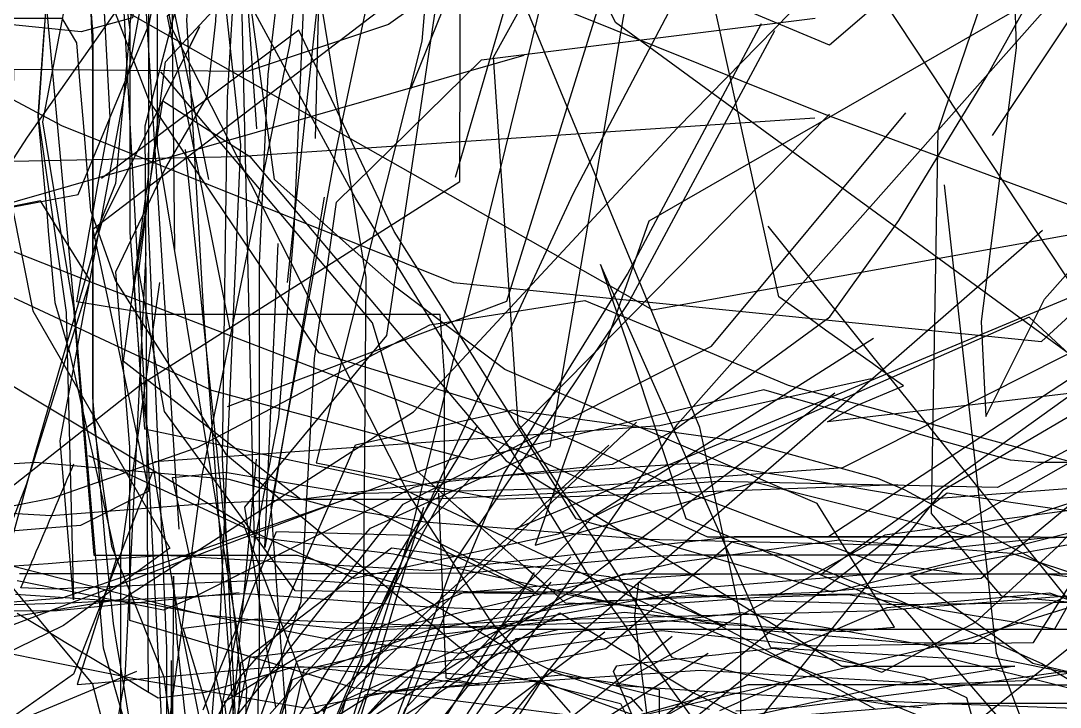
# Model space of a CAD drawing. Header units: metres. Extents: x 30 to 6769, y 117 to 5736.
# Drawn here: x 2122.5 to 2499.1, y 4534.6 to 4783.3 of the extents above; entities that cross this region are included whole.
import ezdxf

# ---------------------------------------------------------------- set-up
doc = ezdxf.new("R2010")
doc.units = ezdxf.units.M
for name, color, linetype in [('FLOOR_0', 1, 'Continuous'), ('FLOOR_1', 2, 'Continuous'), ('FLOOR_2', 3, 'Continuous')]:
    doc.layers.add(name, color=color, linetype=linetype)

msp = doc.modelspace()

# ---------------------------------------------------------------- linework, layer by layer
at = {"layer": 'FLOOR_0', "color": 3}
for points in [[(2474.52, 4741.79), (2588.13, 4912.38)], [(2055.73, 4812), (2207.08, 4829.15), (2241.87, 4830.48), (2258.22, 4820.94), (2274.58, 4811.39), (2290.94, 4801.84), (2307.3, 4792.3), (2413.46, 4749.62), (2585.04, 4686.1)], [(2842.22, 1981.93), (2711.72, 2024.79), (2558.74, 2080.78), (2448.98, 2113.31), (2344.86, 2170.58), (2223.15, 2356.5), (2208.95, 2632.95), (2214.67, 2832.49), (2202.97, 3125.36), (2229.07, 3381.32), (2240.7, 3542.29), (2280.55, 3625.84), (2271.53, 3715.35), (2181.24, 3868.01), (2190.61, 4002.29), (2193.43, 4270.68), (2202.24, 4374.45), (2205.2, 4456.6), (2264.19, 4595.91), (2415.55, 4749.42)], [(2202.24, 4330.59), (2221.29, 4434.09), (2261.95, 4534.44), (2330.47, 4604.3), (2431.45, 4668.35)], [(2177.92, 4240.97), (2200.81, 4317.19), (2193.99, 4431.26), (2233.84, 4536.46), (2335.55, 4629.54)]]:
    msp.add_lwpolyline(points, dxfattribs=at)
at = {"layer": 'FLOOR_0', "color": 2}
for points in [[(2155.3, 3846.87), (2164.72, 4000.66), (2176.66, 4160.08), (2195.54, 4349.02), (2238.57, 4461.02), (2360.45, 4637.18), (2544.7, 4845.08)], [(2202.24, 3273.69), (2189.31, 3475.87), (2201.02, 3676.62), (2202.24, 3870.65), (2202.24, 3995.82), (2202.24, 4085.74), (2202.24, 4266.08), (2205.11, 4347.11), (2213.89, 4399.82), (2226.93, 4447.63), (2244.3, 4493.58), (2262.12, 4539.7), (2279.23, 4586.78), (2342.52, 4680.82), (2395.72, 4779.83)], [(2148.59, 4330.65), (2175.52, 4499.33), (2260.97, 4608.19), (2372.77, 4665.41), (2443.12, 4749.89)], [(2170.9, 4623.6), (2354.02, 4636.66), (2430.61, 4653.7)], [(2349.79, 4569.56), (2319.04, 4576.4), (2288.29, 4583.23), (2257.54, 4590.07), (2205.95, 4596.4)], [(2430.74, 3730.83), (2351.38, 3839.16), (2264.65, 3971.91), (2214.07, 4084.89), (2183.54, 4258.84), (2187.84, 4310.09), (2204.96, 4418.73), (2241.44, 4465.65), (2371.41, 4540.17)]]:
    msp.add_lwpolyline(points, dxfattribs=at)
at = {"layer": 'FLOOR_0', "color": 6}
for points in [[(2206.55, 4168.9), (2210.02, 4332.31), (2251.99, 4509.74), (2297.31, 4618.88), (2342.3, 4691.53), (2390.82, 4782.31)], [(2182.12, 3888.09), (2188.98, 3963.28), (2199.33, 4059.01), (2195.43, 4203.39), (2197.36, 4282.89), (2199.83, 4335.56), (2223.78, 4414.09), (2268.51, 4513.11), (2465.64, 4559.42), (2621.35, 4607.8), (2765.41, 4629.95), (2837.48, 4637.86)], [(2170.18, 4619.89), (2141.58, 4546.64), (2094.26, 4513.26), (2016.86, 4509.34), (1934.25, 4515.88), (1934.75, 4515.88), (1952.57, 4515.88), (1970.38, 4515.88), (2073, 4493.31), (2163.8, 4398.9), (2182.12, 4279.21), (2182.12, 4226.41), (2176.25, 4149.3)], [(2321.71, 4589.05), (2223.9, 4490.35), (2188.83, 4371.16), (2198.53, 4289.17), (2213.67, 4190.84)]]:
    msp.add_lwpolyline(points, dxfattribs=at)
at = {"layer": 'FLOOR_0', "color": 1}
for points in [[(2092.19, 4709.78), (2304.86, 4770.9)], [(2457.09, 4723.89), (2475.86, 4554.23), (2550.98, 4355.93), (2545.81, 4247.43), (2520.76, 4165.78), (2413.92, 4045.78), (2363.2, 3856.52)], [(2611.34, 4703.76), (2456.39, 4613.01), (2382.42, 4520.69), (2233.46, 4439.76), (2194.34, 4337.05), (2175.58, 4292.72), (2194.78, 4131.02), (2148.59, 3942.53)], [(2227.45, 2656.56), (2222.36, 2899.15), (2235.78, 3147.43), (2235.78, 3391.17), (2258.26, 3540.1), (2252.77, 3678.13), (2211.4, 3868.3), (2202.21, 4006.36), (2182.22, 4161.56), (2188.83, 4270.59), (2188.83, 4314.73), (2183.47, 4360.21), (2175.79, 4406.28), (2314.62, 4579.94)]]:
    msp.add_lwpolyline(points, dxfattribs=at)
at = {"layer": 'FLOOR_0', "color": 4}
msp.add_lwpolyline([(2032.34, 4730.6), (2200.91, 4734.11), (2410.19, 4748.15)], dxfattribs=at)
at = {"layer": 'FLOOR_0', "color": 7}
for points in [[(1442.98, 4729.54), (1625.05, 4699.95), (1743.54, 4685.92), (1895.1, 4722.36), (1963.69, 4723.89), (2012.04, 4699.47), (2050.52, 4660.98), (2148.4, 4542.96), (2195.54, 4361.85), (2208.98, 4220.33), (2217.7, 4137.45), (2218.63, 4068.9), (2210.62, 4016.8), (2202.24, 3904.59)], [(2290.9, 3209.9), (2317.9, 3418.09), (2276.09, 3646.71), (2216.88, 3831.45), (2202.24, 4006.74), (2196.64, 4233.17), (2203.97, 4413.27), (2323.39, 4559.71), (2492.65, 4707.4)], [(2479.27, 3486.03), (2434.51, 3628.11), (2291.21, 3708.62), (2223.77, 3905.75), (2201.2, 4025.37), (2180.6, 4188.94), (2169.02, 4359.43), (2168.55, 4479.68), (2321.92, 4576.78), (2417.41, 4648.5)], [(2345.5, 4637.87), (2240.46, 4538.62), (2197.88, 4384.36), (2190.02, 4287.06), (2198.28, 4162.75), (2188.17, 4022.29)], [(2182.12, 4315.72), (2234.98, 4467.81), (2371.48, 4554.16)]]:
    msp.add_lwpolyline(points, dxfattribs=at)
at = {"layer": 'FLOOR_0', "color": 5}
for points in [[(2208.28, 4284.37), (2200.46, 4323.51), (2197.18, 4364.61), (2201.62, 4409), (2308.62, 4583.45)], [(2203.65, 4148.58), (2220.45, 4309.48), (2203.36, 4392.32), (2244.09, 4494.63), (2334.11, 4561.97)], [(2202.24, 4296.83), (2217.07, 4399.34), (2246.68, 4470.59), (2358.47, 4560.3)]]:
    msp.add_lwpolyline(points, dxfattribs=at)
at = {"layer": 'FLOOR_1', "color": 2}
for points in [[(2180.64, 4508.45), (2201.94, 4545.62), (2249.19, 4599.45), (2281.72, 4614.24), (2314.25, 4629.04), (2343.24, 4798.7), (2355.57, 4886.26), (2325.43, 4929.82), (2291.52, 4973.83), (2195.37, 5042.2), (2186.25, 5140.41), (2199.75, 5207.94), (2192.22, 5374.19), (2183.63, 5490.9), (2181.09, 5520.32), (2179.79, 5534.64), (2178.49, 5548.95), (2177.19, 5563.26), (2175.89, 5577.58), (2213.28, 5621.05), (2202.98, 5641.67), (2178.83, 5649.87), (2102.68, 5622.68), (1902.63, 5579.91)], [(2210.01, 4508.85), (2220.87, 4544.62), (2246.2, 4553.83), (2271.53, 4563.05), (2332.86, 4573.18), (2411.29, 4576.27), (2470.42, 4581.42), (2584.83, 4676.06), (2619.36, 4712.32), (2621.68, 4727.37), (2623.99, 4742.43), (2626.31, 4757.49), (2628.62, 4772.54), (2630.94, 4787.6), (2565.91, 4892.78), (2477.45, 4955.26), (2370.32, 4992.17), (2185.36, 5083.96)], [(2178.61, 4326.81), (2168.01, 4481.62), (2239.45, 4562.38), (2355.07, 4566.06), (2419.96, 4562.07), (2438.99, 4563.64), (2429.68, 4578.55), (2420.36, 4593.46), (2411.05, 4608.37), (2297.82, 4656.95), (2258.26, 4686.75), (2243.62, 4699.76), (2228.99, 4712.78), (2214.35, 4725.79), (2201.13, 4823.93), (2184.99, 4912.79)], [(2120.41, 4910.48), (2122.9, 4900.53), (2125.61, 4889.67), (2128.32, 4878.82), (2131.03, 4867.97), (2133.74, 4857.11), (2136.46, 4846.26), (2139.17, 4835.4), (2141.88, 4824.55), (2155.41, 4789.35), (2168.95, 4754.12), (2230.32, 4663.12), (2299.05, 4642.04), (2312.14, 4636.09), (2325.24, 4630.13), (2338.33, 4624.18), (2351.42, 4618.23), (2364.51, 4612.27), (2392.97, 4601.43), (2432.21, 4587.15), (2464.4, 4582.98), (2493.68, 4582.98), (2503.06, 4581.83)], [(2148.56, 4878.53), (2162, 4779.99), (2156.83, 4724.36), (2148.95, 4704.48), (2155.34, 4717.25), (2161.72, 4730.02), (2168.1, 4742.79), (2174.48, 4755.57), (2180.87, 4768.34), (2187.25, 4781.11), (2181.39, 4769.38), (2171.49, 4749.58), (2161.6, 4729.78), (2151.7, 4709.98), (2127.61, 4626.79), (2111.59, 4568.02)], [(2202.05, 4490.62), (2196.28, 4536.74), (2254.11, 4572.02), (2276.02, 4611.94), (2276.02, 4654.87), (2274.45, 4676.92), (2271.24, 4676.92), (2268.03, 4676.92), (2264.82, 4676.92), (2261.61, 4676.92), (2258.4, 4676.92), (2255.19, 4676.92), (2251.98, 4676.92), (2248.77, 4676.92), (2245.56, 4676.92), (2242.35, 4676.92), (2239.13, 4676.92), (2235.92, 4676.92), (2232.71, 4676.92), (2229.5, 4676.92), (2226.29, 4676.92), (2223.08, 4676.92), (2219.87, 4676.92), (2216.66, 4676.92), (2213.45, 4676.92), (2210.24, 4676.92), (2170.62, 4676.92), (2142.72, 4681.51), (2144.24, 4689.85), (2145.75, 4698.19), (2147.27, 4706.53), (2148.78, 4714.87), (2150.3, 4723.21), (2151.81, 4731.55), (2153.33, 4739.89), (2154.85, 4748.23), (2148.59, 4865.13)], [(2215.05, 4526.1), (2340.67, 4582.98), (2376.66, 4582.98), (2412.65, 4582.98), (2576.12, 4700.38)], [(2117.96, 4554.22), (2130, 4551.81), (2142.04, 4549.4), (2154.08, 4546.99), (2166.12, 4544.58), (2226.23, 4534.25), (2334.42, 4555.86), (2380.12, 4594.57), (2401.02, 4589.31), (2419.87, 4581.77), (2438.71, 4574.23), (2492.41, 4550.45), (2511.64, 4539.14), (2494.08, 4543.53), (2476.52, 4547.93), (2458.96, 4552.32), (2394.25, 4556.14), (2332.56, 4695.06), (2342.85, 4664.2), (2353.13, 4633.34), (2363.4, 4603.03), (2373.32, 4598.89), (2383.24, 4594.75), (2393.16, 4590.62), (2403.09, 4586.48), (2413.01, 4582.35), (2422.93, 4578.21), (2432.85, 4574.07), (2442.77, 4569.94), (2482.9, 4523.78)], [(2513.4, 4604.12), (2458.16, 4612.15), (2449.3, 4605.25), (2440.43, 4598.35), (2431.57, 4591.45), (2422.7, 4584.55), (2413.84, 4577.65), (2404.97, 4570.75), (2353.93, 4529.93)], [(2109.1, 4114.79), (2184.21, 4284.43), (2176.83, 4437.51), (2177.05, 4551.57)], [(2375.81, 4533.42), (2380.92, 4535.69), (2386.04, 4537.97), (2391.15, 4540.24), (2396.27, 4542.52)]]:
    msp.add_lwpolyline(points, dxfattribs=at)
at = {"layer": 'FLOOR_1', "color": 4}
for points in [[(2204.77, 4358.28), (2208.95, 4557.15), (2208.95, 4695.64), (2212.07, 4763.87), (2216.77, 4803.78), (2221.46, 4843.68), (2202.28, 5025.64), (2193.09, 5139.14), (2195.54, 5271.25), (2214.32, 5315.44), (2226.71, 5376.28), (2108.7, 5535.43), (1963.55, 5583.03), (1879.58, 5561.68), (1862.76, 5559.58), (1845.95, 5557.48), (1829.13, 5555.37), (1812.31, 5553.27), (1795.49, 5551.16), (1766.84, 5546.92), (1577.11, 5493.6), (1469.7, 5469.35), (1293, 5523.12)], [(2182.12, 4413.78), (2194.78, 4568.26), (2202.15, 4738.32), (2175.42, 4988.26), (2169.37, 5105.1), (2168.71, 5235.9)], [(2167.44, 5072.28), (2162, 5003.88), (2162, 4973.73), (2162, 4943.58), (2163.29, 4900.49), (2167.4, 4815.37), (2162.97, 4784.31), (2144.36, 4779.33), (2121.83, 4781.58), (2099.29, 4783.84), (2103.93, 4784.27), (2115.08, 4784.27), (2126.22, 4784.27), (2137.37, 4784.27), (2142.64, 4775.26), (2143.9, 4760.1), (2145.16, 4744.94), (2146.42, 4729.78), (2147.69, 4714.63), (2156.75, 4689.07), (2196.74, 4626.31), (2291.13, 4548.38), (2339.75, 4535.96), (2352.05, 4511.35)], [(2202.24, 5009.32), (2202.24, 4801.16), (2206.98, 4594.43)], [(2190.6, 4988.35), (2207.82, 4744.21)], [(2516.25, 4933.09), (2471.89, 4972.82), (2461.85, 4974.07), (2451.81, 4975.33), (2441.77, 4976.58), (2431.73, 4977.84), (2414.6, 4969.89), (2366, 4920.16), (2313.77, 4842.73), (2279.81, 4726.51)], [(2625.31, 4883.19), (2620.89, 4942.83), (2602.49, 4950.19), (2584.09, 4957.56), (2565.68, 4964.93), (2458.23, 4961.43), (2332.08, 4971.02), (2233.59, 4925.58), (2229.07, 4740.67)], [(2161.54, 4532.09), (2160.17, 4540.32), (2158.8, 4548.55), (2157.43, 4556.78), (2156.06, 4565), (2153.01, 4594.71), (2148.59, 4646.83), (2148.59, 4672.24), (2148.59, 4697.65), (2148.59, 4723.06), (2148.59, 4771.25), (2146.86, 4813.09), (2142.78, 4833.46), (2138.71, 4853.84), (2136.5, 4876.12), (2146.4, 4910.79), (2238.7, 4920.78), (2355.67, 4925.18), (2507.47, 4918.47)], [(2188.51, 4533.71), (2215.09, 4598.32), (2263.61, 4596.97), (2308.27, 4576.34), (2308.07, 4577.01), (2285.88, 4588.11), (2263.7, 4599.21), (2241.51, 4610.3), (2137.5, 4574.07), (2107.48, 4571.7), (2124.52, 4615.32), (2147.6, 4689.24), (2129.58, 4718.09), (2097.5, 4711.63), (2143.21, 4720.36), (2156.07, 4751.24), (2168.93, 4782.11), (2175.42, 4815.91), (2175.42, 4852.7), (2165.67, 4874.54), (2151.15, 4889.07), (2136.63, 4903.6), (2122.1, 4918.13)], [(1508.84, 3868.37), (1521.01, 3957.92), (1568.1, 4002.85), (1713.46, 3969.88), (1844.37, 3940.24), (1963.98, 3951.12), (2052.69, 3998.11), (2151.41, 4177.53), (2175.42, 4375.25), (2184.39, 4480.26), (2198.28, 4549.73), (2207.36, 4595.15), (2215.9, 4639.58), (2218.73, 4673.53), (2221.55, 4707.47), (2229.07, 4887.75)], [(2141.89, 4865.17), (2148.59, 4777.93), (2148.59, 4752.97), (2148.59, 4728.02), (2148.59, 4703.06), (2148.59, 4639.45), (2155.35, 4592.92), (2164.81, 4569.26), (2174.27, 4545.6), (2196.96, 4369.92)], [(2383.32, 4524.99), (2383.32, 4567.37), (2368.49, 4635.98), (2302.75, 4794.92)], [(1982.55, 3901.12), (2126.2, 3970), (2170.1, 4218.52), (2188.44, 4432.13), (2184.4, 4468.54), (2199.22, 4530.08), (2207.82, 4624.45)], [(2208.95, 4415.69), (2301.95, 4559.55), (2383.49, 4568.97), (2464.9, 4554.58), (2487.43, 4550.07), (2509.97, 4545.56), (2528.22, 4541.98), (2539.21, 4539.98), (2550.19, 4537.98), (2561.18, 4535.99), (2572.16, 4533.99)], [(2195.18, 4517.07), (2181.34, 4563.25), (2208.08, 4566.64), (2303.03, 4562.85), (2364.29, 4562.85), (2436.55, 4562.85), (2501.82, 4562.85)], [(2347.8, 4522.76), (2342.49, 4535.15), (2337.18, 4547.54), (2338.46, 4549.66), (2340.92, 4549.94), (2343.39, 4550.21), (2345.85, 4550.48), (2348.31, 4550.76), (2350.78, 4551.03), (2353.24, 4551.31), (2355.71, 4551.58), (2358.17, 4551.85), (2360.63, 4552.13), (2363.1, 4552.4), (2365.56, 4552.67), (2368.02, 4552.95), (2370.49, 4553.22), (2372.95, 4553.5), (2375.41, 4553.77), (2377.88, 4554.04), (2380.34, 4554.32), (2382.8, 4554.59), (2385.27, 4554.87), (2387.73, 4555.14), (2390.19, 4555.41), (2392.66, 4555.69), (2395.12, 4555.96), (2410.37, 4553.41), (2449.73, 4545.53), (2465.1, 4538.17), (2467.12, 4531.09)]]:
    msp.add_lwpolyline(points, dxfattribs=at)
at = {"layer": 'FLOOR_1', "color": 6}
for points in [[(2063.44, 5576.98), (2140.06, 5522.96), (2159.18, 5432.84), (2174.63, 5231.05), (2181.29, 5081.17), (2177.02, 4987.27), (2160.72, 4871.14), (2190.52, 4725.75)], [(2106.02, 4127.22), (2192.47, 4292.88), (2200.85, 4431.93), (2204.34, 4541.58), (2171.94, 4737.93), (2171.84, 4929.62), (2172.36, 5158.04), (2176.01, 5187.23), (2178.99, 5232.63), (2187.1, 5331.4), (2229.01, 5443.17)], [(2321.65, 4532.71), (2315.87, 4539.33), (2310.08, 4545.95), (2304.29, 4552.56), (2298.5, 4559.18), (2292.72, 4565.8), (2263.19, 4611.57), (2177.24, 4780.62), (2139.74, 4972.48), (2185.72, 5145.45)], [(2182.12, 4340.07), (2183.07, 4480.45), (2161.33, 4524.97), (2152.45, 4556.04), (2141.89, 4678.79), (2128.47, 4825.1), (2155.71, 4837.95), (2187.95, 4837.95), (2230.36, 4860.12), (2288.82, 4887.71), (2438.43, 4931.96), (2556.92, 4968.72), (2634.88, 4980.09), (2678.82, 4934.82), (2660.39, 4816.74), (2637.16, 4667.83), (2523.81, 4546.44), (2393.29, 4708.94)], [(2448.65, 4534.34), (2438.55, 4535.26), (2424.39, 4537.37), (2391.52, 4544.96), (2358.64, 4552.55), (2302.63, 4637.37), (2293.78, 4770.14), (2353.36, 4877.96)], [(2285.15, 4869.32), (2175.55, 4784.93), (2198.22, 4671.56)], [(2187.46, 4529.45), (2182.63, 4553.62), (2177.8, 4577.79), (2172.31, 4609.92), (2166.18, 4649.78), (2163.64, 4687.57), (2168.77, 4720.92), (2173.9, 4754.26), (2205.48, 4734.07), (2298.31, 4623.87), (2419.97, 4549.43), (2482.63, 4549.43), (2434.27, 4541.79), (2374.85, 4528.71)], [(2196.93, 4512.74), (2217.99, 4570.7), (2243.73, 4629.65), (2300.61, 4642.35), (2385.41, 4630.6), (2432.93, 4617.63), (2442.76, 4613.41), (2449.1, 4610), (2455.43, 4606.59), (2461.76, 4603.17), (2468.09, 4599.76), (2474.42, 4596.35), (2480.75, 4592.94), (2487.09, 4589.53), (2493.42, 4586.12), (2499.75, 4582.71)]]:
    msp.add_lwpolyline(points, dxfattribs=at)
at = {"layer": 'FLOOR_1', "color": 1}
for points in [[(1669.07, 5536.97), (1895.52, 5569.32), (2141.95, 5574.25), (2202.24, 5326.91), (2172.71, 5061.95), (2148.89, 4960.6), (2154.07, 4877.77), (2160.39, 4786.79), (2351.32, 4678.64), (2547.77, 4713.96), (2560.95, 4727.91), (2555.77, 4723.89), (2550.6, 4719.86), (2545.42, 4715.83), (2540.25, 4711.8), (2535.07, 4707.78), (2529.9, 4703.75), (2524.72, 4699.72), (2519.54, 4695.7), (2514.37, 4691.67), (2509.19, 4687.64), (2503.53, 4683.42), (2301.48, 4599.07)], [(2374.23, 4519.16), (2362.56, 4535.21), (2350.9, 4551.25), (2339.24, 4567.3), (2327.58, 4583.34), (2243.79, 4719.09), (2158.08, 4876.99), (2136.9, 4925.64), (2130.49, 4950.7), (2135.16, 4963.16), (2139.83, 4975.62), (2144.5, 4988.08), (2154.46, 5019.55), (2175.42, 5169.97)], [(2513.22, 4654.69), (2338, 4782.65), (2224.77, 5011.89), (2213.79, 5154.36)], [(2168.71, 5150.14), (2163.6, 5101.79), (2135.91, 4970.62), (2115.83, 4915.39), (2119.28, 4901.59), (2122.72, 4887.79), (2126.17, 4873.99), (2129.62, 4860.19), (2133.07, 4846.39), (2133.26, 4813.02), (2128.77, 4748.61), (2138.9, 4677.66), (2141.55, 4573.57), (2136.76, 4631.08), (2166.35, 4790.5)], [(2186.25, 5017.26), (2175.73, 4927.87), (2178.14, 4700.43)], [(2179.8, 4599.14), (2165.31, 4828.13), (2156.03, 4993.59)], [(2214.85, 4534.52), (2212.06, 4552.67), (2209.27, 4570.81), (2206.48, 4588.96), (2203.69, 4607.1), (2255.03, 4669.34), (2283.14, 4857.04), (2355.95, 4908.27), (2469.65, 4945.76), (2494.41, 4947.67), (2519.18, 4949.57)], [(2168.71, 4540.02), (2167.51, 4745.28), (2180.34, 4794.09), (2170.77, 4846.78)], [(2200.59, 4506.42), (2224.04, 4572.88), (2228.93, 4660.9), (2236.8, 4717.63), (2289.35, 4769.16), (2410.35, 4784.27)], [(1985.95, 4731.1), (2203.12, 4600.83), (2207.37, 4589.76), (2211.63, 4578.7), (2215.88, 4567.63), (2220.13, 4556.57), (2224.39, 4545.51), (2228.64, 4534.44), (2232.9, 4523.38), (2408.75, 4504.31)], [(2188.49, 4456.1), (2156.46, 4522.83), (2160.22, 4545.44), (2167.84, 4699.39)], [(2182.12, 4445.79), (2205.53, 4552.74), (2341.04, 4569.09), (2384.63, 4564.73), (2434.44, 4547.34), (2468.45, 4565.44), (2498.27, 4592.79), (2546.36, 4645.09)], [(2157.93, 4200.39), (2169.02, 4228.12), (2180.1, 4255.85), (2175.42, 4336.87), (2171.49, 4417.09), (2210.95, 4512.32), (2236.92, 4553.14), (2288.11, 4636.69)], [(2185.46, 4499.01), (2266.44, 4550.02), (2354.57, 4562.37), (2410.09, 4556.82), (2489.4, 4558.05), (2511.67, 4593.06)], [(2145.69, 4166.43), (2194.97, 4412.79), (2179.27, 4557.79), (2177.83, 4582.14), (2176.6, 4415.29), (2144.3, 4200.78)], [(2391.22, 4527.54), (2364.19, 4540.78), (2340.96, 4554.73), (2317.73, 4568.68), (2217.64, 4502.69)], [(2506.35, 4559.33), (2480.83, 4538.91), (2455.31, 4518.48)], [(2082.47, 3837.57), (2151.12, 3976.6), (2164.46, 4015.58), (2174.17, 4047.18), (2196.67, 4113.78), (2215.66, 4285.64), (2187.31, 4406.8), (2232.91, 4517.54), (2264.06, 4546.26), (2222.94, 4509.68), (2219.04, 4484.23), (2215.67, 4458.94), (2212.3, 4433.65), (2208.56, 4407.15), (2174.86, 4227.37), (2171.79, 4264.23), (2168.72, 4301.1)]]:
    msp.add_lwpolyline(points, dxfattribs=at)
at = {"layer": 'FLOOR_1', "color": 3}
for points in [[(1961.22, 5572.71), (2149.38, 5554.13), (2200.02, 5366.84), (2222.36, 5236), (2200.83, 5085.15), (2203.07, 4943.26), (2223.73, 4836.07), (2247.52, 4690.28), (2246.45, 4551.48), (2200.43, 4448.84), (2182.12, 4248.03), (2182.12, 4156.82), (2114.69, 4046.01), (1940.44, 4006.31)], [(2232.08, 4532.89), (2237.56, 4542.49), (2243.04, 4552.08), (2248.52, 4561.68), (2322.73, 4720.84), (2376.41, 4822.75), (2360.71, 4858.06), (2332.25, 4883.37), (2230.12, 4958.1), (2178.77, 5082.86), (2200.52, 5175.85), (2215.66, 5249.11), (2240.36, 5299.28), (2341.21, 5282.87), (2482.94, 5277.37), (2578.39, 5322.23), (2604.63, 5377.42)], [(2621.83, 4534.24), (2626.66, 4542.7), (2631.49, 4551.17), (2636.32, 4559.63), (2638.16, 4710.51), (2636.64, 4718.1), (2635.12, 4725.69), (2633.61, 4733.27), (2632.09, 4740.86), (2622.66, 4806.08), (2617.09, 4972.25), (2595.31, 4974.42), (2573.54, 4976.6), (2551.77, 4978.78), (2467.78, 4972.15), (2399.26, 4972.15), (2356.59, 4927.58), (2313.21, 4798.92), (2263.71, 4597.71), (2204.49, 4408.64)], [(2219.05, 4688.48), (2242.48, 4905.48)], [(2195.56, 4381.35), (2202.24, 4550.78), (2256.81, 4592.31), (2335.59, 4581.95), (2377.85, 4563.94), (2366.23, 4566.27), (2354.61, 4568.59), (2342.99, 4570.92), (2331.37, 4573.25), (2319.75, 4575.57), (2221.92, 4576.84), (2174.5, 4641.72), (2169.88, 4667.14), (2165.26, 4692.56), (2174.87, 4768.38), (2296.16, 4899.19)], [(2134.34, 4821.16), (2130.71, 4777.6), (2128.65, 4748.74), (2129.12, 4743.55), (2129.6, 4738.36), (2130.07, 4733.17), (2130.54, 4727.98), (2131.01, 4722.79), (2131.48, 4717.6), (2131.95, 4712.4), (2132.43, 4707.21), (2132.9, 4702.02), (2133.37, 4696.83), (2133.84, 4691.64), (2134.31, 4686.45), (2134.78, 4681.26), (2140.14, 4663.27), (2157.06, 4588.28), (2142.89, 4542.81), (2150.52, 4543.51), (2158.15, 4544.2), (2165.78, 4544.89), (2173.42, 4545.59), (2181.05, 4546.28), (2188.68, 4546.98), (2196.31, 4547.67), (2203.95, 4548.37), (2211.58, 4549.06), (2245.98, 4549.43), (2310.54, 4544.19), (2370.1, 4522.57)], [(2164.73, 4805.99), (2162, 4782.05), (2162, 4771.27), (2162, 4760.49), (2162, 4749.7), (2162, 4738.92), (2162, 4728.14), (2162, 4717.36), (2162, 4706.58), (2167.28, 4635.53), (2189, 4630.87), (2210.72, 4626.21), (2232.44, 4621.56), (2254.16, 4616.9), (2352.26, 4570.77), (2409.13, 4547.15), (2419.19, 4543.13), (2429.24, 4539.1), (2439.3, 4535.08), (2449.36, 4531.05)], [(2082.53, 4020.36), (2133.65, 4112.15), (2164.51, 4220.07), (2169.38, 4359.54), (2175.42, 4459.71), (2202.24, 4545.29), (2182.12, 4736.64)], [(2172.75, 4688.48), (2158.55, 4588.96), (2158.55, 4443.25)], [(2206, 4462.49), (2225.1, 4548.29), (2288.68, 4562.85), (2369.99, 4577.97), (2431.43, 4582.98), (2502.96, 4623.57)], [(2352.04, 4510.77), (2348.49, 4539.21), (2344.94, 4567.64), (2346.46, 4580.08), (2353.05, 4576.52), (2359.64, 4572.97), (2366.24, 4569.42), (2372.83, 4565.86), (2379.42, 4562.31), (2386.02, 4558.75), (2392.61, 4555.2), (2399.2, 4551.65), (2405.8, 4548.09), (2412.39, 4544.54), (2418.98, 4540.98), (2425.58, 4537.43), (2432.17, 4533.88)], [(2182.12, 4459.17), (2255.96, 4540.52), (2368.63, 4548.08), (2459.84, 4542.72), (2546.89, 4542.72)], [(2211.8, 4446.8), (2247.3, 4539.21), (2318.31, 4546.32), (2353.81, 4540.98), (2353.81, 4523.21)]]:
    msp.add_lwpolyline(points, dxfattribs=at)
at = {"layer": 'FLOOR_1', "color": 7}
for points in [[(2155.95, 5169.65), (2209.71, 5018.74), (2259.17, 4939.05), (2244.32, 4927.62), (2223.12, 4938.22), (2124.96, 4976.79), (2147.72, 4914.16), (2285.01, 4802.94), (2255.73, 4781.98), (2204.44, 4764.88), (2119.78, 4765.66), (2119.11, 4717.05), (2126.87, 4678.21), (2176.45, 4592.27), (2137.89, 4564.21), (2093.81, 4542.72), (2083.49, 4534.88), (2085.93, 4525.12)], [(2190.96, 5062.01), (2167.26, 4964.95), (2144.24, 4936.97), (2137.97, 4905.62), (2140.56, 4864.7), (2151.74, 4819.29), (2168.71, 4789.71), (2168.71, 4769.05), (2168.71, 4748.39), (2168.71, 4727.73), (2159.56, 4660.08), (2223.87, 4610.01), (2260.03, 4614.53), (2297.81, 4618.71), (2336.89, 4622.62), (2358.98, 4634.81), (2377.88, 4648.56), (2396.78, 4662.31), (2415.67, 4676.06), (2440.67, 4710.96), (2472.55, 4763.28), (2562.29, 4923.73)], [(2257.32, 4840.45), (2326.55, 4990.29), (2363.27, 5014.33), (2397.85, 5016.8), (2438.71, 5019.12), (2504.22, 5016.53), (2516.45, 5011.94), (2528.69, 5007.35), (2540.92, 5002.76), (2565.77, 4998.99), (2619.09, 4995.54), (2636.17, 4987.95), (2653.25, 4980.35), (2670.33, 4972.76), (2631.46, 4799.5), (2665.03, 4592.91), (2666.98, 4541.68), (2649.21, 4540.07), (2631.45, 4538.45), (2613.68, 4536.83), (2585.93, 4536.01), (2547.82, 4536.01), (2458.26, 4536.01), (2386.57, 4530.16)], [(2175.54, 3898.1), (2183.84, 4004.68), (2207.75, 4088), (2226.73, 4126.45), (2219.54, 4146.22), (2212.35, 4166), (2205.16, 4185.78), (2194.61, 4271.15), (2191.65, 4426.87), (2166.18, 4522.81), (2153.87, 4528.75), (2161.25, 4518.59), (2168.64, 4508.43), (2176.02, 4498.27), (2183.41, 4488.11), (2190.8, 4477.95), (2198.18, 4467.79), (2202.11, 4380.69), (2195.58, 4335.03), (2200.27, 4522.16), (2188.83, 4677.21), (2182.63, 4783.62), (2185.9, 4822.94), (2186.6, 4878.14)], [(2175.42, 4451.56), (2175.42, 4556), (2168.71, 4709.81), (2169.15, 4863.8)], [(2193.27, 4399.29), (2195.54, 4535.24), (2177.45, 4617.81), (2196.53, 4619.72), (2219.47, 4615.89), (2242.41, 4612.07), (2315.79, 4613.81), (2420.28, 4621.44), (2526.17, 4674.79), (2585.39, 4755.69), (2590.47, 4745.51), (2595.56, 4735.34), (2600.64, 4725.17), (2605.72, 4714.99), (2610.81, 4704.82), (2609.96, 4625.91), (2569.34, 4614.83), (2435.59, 4596.99), (2338.02, 4542.61), (2371.99, 4540.35), (2405.95, 4538.08), (2456.53, 4536.01), (2562.52, 4532.17)], [(2232.43, 4719.44), (2210.86, 4592.49), (2215.66, 4702.57)], [(2268.35, 4606.93), (2218.01, 4439.56)], [(2507.53, 4546.05), (2489.22, 4550.44), (2474.47, 4560.97), (2459.73, 4571.51), (2444.99, 4582.04), (2454.66, 4584.98), (2466.7, 4587.17), (2478.75, 4589.36), (2490.8, 4591.55), (2502.85, 4593.74)], [(2126.86, 4531.98), (2145.66, 4539.82), (2164.47, 4547.66)], [(2372.02, 4533.81), (2357.46, 4537.45), (2342.9, 4541.09), (2328.34, 4544.73), (2313.78, 4548.37), (2214.89, 4396.42)]]:
    msp.add_lwpolyline(points, dxfattribs=at)
at = {"layer": 'FLOOR_1', "color": 5}
for points in [[(2565.87, 4996.6), (2493.19, 4982.06), (2404.23, 4973.24), (2333.29, 4957.01), (2271.94, 4903.32), (2236.43, 4735.82), (2213.01, 4607.3), (2221.1, 4494.06)], [(2333.87, 4530.03), (2243.05, 4541.6), (2162, 4566.07), (2162, 4587), (2162, 4607.93), (2162, 4628.85), (2156.94, 4692.39), (2175.02, 4730.2), (2190.16, 4756.03), (2193.18, 4783.18), (2195.54, 4839.87), (2198.07, 4930.44), (2205.59, 4970.66), (2220.4, 4964.08), (2235.21, 4957.49), (2250.02, 4950.91), (2276.15, 4945.31), (2349.3, 4945.31), (2373.38, 4945.31), (2397.46, 4945.31), (2432.02, 4946.57), (2512.84, 4954.61)], [(2176.45, 4530.3), (2180.39, 4559.91), (2184.34, 4589.51), (2188.28, 4619.11), (2220.09, 4775.16), (2225.76, 4831.79), (2238.45, 4882.24), (2395.57, 4927.02), (2527.44, 4933.84)], [(2144.89, 4823.13), (2130.27, 4746.67), (2133.08, 4729.8), (2135.89, 4712.93), (2138.7, 4696.05), (2141.51, 4679.18), (2145.01, 4636.22), (2148.96, 4589.69), (2185.75, 4589.69), (2222.54, 4589.69), (2259.97, 4579.19), (2298.16, 4556.26), (2315.97, 4547.29), (2325.13, 4544.24), (2334.28, 4541.18), (2343.43, 4538.13), (2347.77, 4533.19)], [(2166.72, 4228.15), (2175.42, 4375.52), (2175.42, 4446.32), (2175.42, 4493.05), (2168.71, 4623.13), (2158.64, 4811.31)], [(2202.24, 4491.89), (2195.54, 4624.87), (2197.4, 4755.53), (2200.41, 4806.84)], [(2504.25, 4598.13), (2491.7, 4594.99), (2479.15, 4591.85), (2466.61, 4588.71), (2454.06, 4585.58), (2441.51, 4582.44), (2428.97, 4579.3), (2416.62, 4576.34), (2409.99, 4578.23), (2403.35, 4580.13), (2396.72, 4582.02), (2390.09, 4583.92), (2383.45, 4585.82), (2376.82, 4587.71), (2370.18, 4589.61), (2363.55, 4591.51), (2356.91, 4593.4), (2350.28, 4595.3), (2343.64, 4597.2), (2337.01, 4599.09), (2330.38, 4600.99), (2323.74, 4602.89), (2257.69, 4706.97), (2223.23, 4779.89), (2187.43, 4753.03), (2151.64, 4726.17)], [(2213.8, 4516.41), (2263.18, 4564.67), (2360.4, 4587.17), (2418.96, 4595.2), (2450.2, 4592.8), (2481.44, 4590.4), (2563.59, 4563.62), (2575.59, 4555.33), (2564.41, 4554.31), (2553.22, 4553.29), (2542.04, 4552.28), (2530.85, 4551.26), (2519.67, 4550.24), (2471.08, 4543.33), (2405.47, 4534.8), (2381.6, 4533.21)], [(2194.95, 4464.81), (2222.48, 4551.16), (2283.16, 4576.31), (2329.84, 4580.2), (2370.26, 4582.98), (2395, 4582.98), (2419.74, 4582.98), (2444.42, 4582.98), (2467.21, 4582.98), (2490.01, 4582.98), (2512.8, 4582.98)], [(2328.53, 4499.96), (2393.31, 4552.27), (2436.4, 4570.73), (2456.02, 4572.51), (2475.64, 4574.3), (2495.26, 4576.08), (2519.75, 4567.3)], [(2504.79, 4547.32), (2485.63, 4544.13), (2450.97, 4542.72), (2385.93, 4542.72), (2225.7, 4498.22)]]:
    msp.add_lwpolyline(points, dxfattribs=at)
at = {"layer": 'FLOOR_2', "color": 2}
for points in [[(1259.04, 5592.46), (1369.56, 5602.87), (1479.32, 5606.31), (1644.81, 5606.85), (1895.9, 5589.45), (2140.75, 5596.16), (2322.17, 5517.51), (2430.52, 5371.67), (2432.89, 5343.21), (2435.26, 5314.74), (2429.57, 5257.18), (2555.75, 5213.26), (2618.05, 5076.29), (2599.54, 4971.91), (2554.11, 4921.92), (2484.59, 4833.74), (2415.45, 4774.45), (2348.47, 4802.65), (2205.4, 4894)], [(1852.09, 4558.8), (1934.83, 4573.3), (1995.55, 4572.5), (2034.52, 4569.05), (2055.85, 4567.41), (2077.18, 4565.77), (2098.52, 4564.12), (2159.41, 4573.94), (2264.8, 4641.65), (2360.4, 4744.46), (2454.18, 4840.25), (2527.41, 4885.3), (2593.41, 4980.92), (2621.4, 5069.45)], [(1415.57, 4919.68), (1553.37, 4953.41), (1660.05, 4879.03), (1713.62, 4858.46), (1774.96, 4885.89), (1801.53, 4922.16), (1805.82, 4914.45), (1810.1, 4906.73), (1814.39, 4899.01), (1818.67, 4891.29), (1822.96, 4883.57), (1827.24, 4875.85), (1831.53, 4868.14), (1829.99, 4767.03), (1826.68, 4670.96), (1938.68, 4577.72), (2089.76, 4591.38), (2165.92, 4651.52), (2281.51, 4725.06), (2281.79, 4825.93), (2348.03, 4803.53), (2406.55, 4811.11), (2449.86, 4855.15)], [(2263.76, 4758.59), (2307.19, 4865.74), (2298.82, 4869.08), (2290.46, 4872.43), (2282.1, 4875.78), (2273.74, 4879.12), (2265.38, 4882.47), (2257.01, 4885.82), (2248.65, 4889.16), (2223.64, 4894.32), (2151.83, 4904.59), (2112.8, 4914.82), (2075.31, 4925.05), (2032.7, 4928.19), (1990.03, 4931.24), (1947.32, 4885.66)], [(2481.72, 4786.38), (2350.07, 4710.75), (2308.82, 4593.32), (2348.68, 4604.71), (2388.54, 4616.1), (2466.81, 4596.4), (2423.88, 4596.4), (2380.95, 4596.4), (2270.96, 4584.07), (2174.72, 4589.64), (2167.66, 4589.14), (2160.61, 4588.63), (2153.55, 4588.13), (2146.49, 4587.62), (2139.44, 4587.12), (2132.38, 4586.61), (2125.32, 4586.11), (2118.26, 4585.61)], [(2502.61, 4623.24), (2491.02, 4623.24), (2481.04, 4624.06), (2473.59, 4626.19), (2466.15, 4628.32), (2458.7, 4630.45), (2451.25, 4632.58), (2443.81, 4634.7), (2436.36, 4636.83), (2428.91, 4638.96), (2421.47, 4641.09), (2414.02, 4643.22), (2406.57, 4645.35), (2399.13, 4647.48), (2391.68, 4649.6), (2285.77, 4624.22), (2270.08, 4628.4), (2254.4, 4632.58), (2238.71, 4636.77), (2223.03, 4640.95), (2207.35, 4645.14), (2191.66, 4649.32), (2119.86, 4682.95)], [(2519.1, 4615.11), (2450.32, 4609.83), (2441.07, 4611.37), (2431.82, 4612.92), (2422.56, 4614.46), (2413.31, 4616), (2404.05, 4617.54), (2394.8, 4619.09), (2385.55, 4620.63), (2376.29, 4622.17), (2367.06, 4623.05), (2357.89, 4622.44), (2348.72, 4621.83), (2339.55, 4621.21), (2330.38, 4620.6), (2321.21, 4619.99), (2312.04, 4619.38), (2302.87, 4618.77), (2293.7, 4618.16), (2284.53, 4617.54), (2275.36, 4616.93), (2264.8, 4614.27), (2251.53, 4607.63), (2238.26, 4601), (2224.99, 4594.36), (2211.72, 4587.72), (2198.45, 4581.08), (2185.18, 4574.45), (2174.15, 4569.81), (2169.33, 4570.78), (2164.52, 4571.74), (2159.7, 4572.7), (2154.89, 4573.67), (2150.07, 4574.63), (2145.26, 4575.6), (2140.44, 4576.56), (2135.63, 4577.52), (2130.81, 4578.49), (2126, 4579.45), (2121.18, 4580.41)], [(2533.88, 4572.94), (2440.35, 4571.7), (2386.96, 4573.3), (2358.62, 4576.27), (2346.52, 4576.27), (2334.41, 4576.27), (2322.31, 4576.27), (2310.2, 4576.27), (2298.1, 4576.27), (2286, 4576.27), (2221.1, 4581.01), (2133.7, 4577.36), (2122.46, 4577.89), (2123.26, 4579.76), (2124.06, 4581.63), (2124.87, 4583.51), (2125.67, 4585.38), (2126.47, 4587.25), (2127.27, 4589.12), (2128.07, 4590.99), (2128.87, 4592.87), (2129.68, 4594.74), (2130.48, 4596.61), (2131.28, 4598.48), (2132.08, 4600.35), (2132.88, 4602.22), (2133.69, 4604.1), (2134.49, 4605.97), (2135.29, 4607.84), (2136.09, 4609.71), (2136.89, 4611.58), (2137.7, 4613.46), (2138.5, 4615.33), (2139.3, 4617.2), (2140.1, 4619.07), (2140.9, 4620.94), (2141.7, 4622.82)]]:
    msp.add_lwpolyline(points, dxfattribs=at)
at = {"layer": 'FLOOR_2', "color": 4}
for points in [[(2532.55, 5210.65), (2626.11, 5149.26), (2678.9, 5112.86), (2682.91, 5056.73), (2682.57, 4995.36), (2676.62, 4923.93), (2669.86, 4842.68), (2664.25, 4780.58), (2661.5, 4766.82), (2658.75, 4753.07), (2656, 4739.32), (2653.25, 4725.56), (2645.41, 4680.17), (2619.49, 4599.28), (2586.77, 4585.44), (2555.43, 4613.32), (2487.81, 4675.98), (2383.93, 4630.3), (2317.18, 4597.35), (2243.3, 4581.25), (2147.08, 4625.74)], [(2568.81, 5150.3), (2590.45, 5037.63), (2582.4, 4963.07), (2578.88, 4903.15), (2602.76, 4816.28), (2593.4, 4721.24), (2508.5, 4649.02), (2414.73, 4637.99), (2425.02, 4643.86), (2442.32, 4651.05), (2436.67, 4655.08), (2431.02, 4659.12), (2425.38, 4663.16), (2419.73, 4667.19), (2414.08, 4671.23), (2408.43, 4675.27), (2402.78, 4679.31), (2397.13, 4683.34), (2363.2, 4836.64), (2352.14, 4939), (2254.63, 4949.63), (2116.09, 4958.73), (2038.77, 4952.02), (1895.73, 4957.94)], [(2646.08, 5051.39), (2625.65, 4975.43), (2609.24, 4861.77), (2609.67, 4770.81), (2588.26, 4683.89), (2531.19, 4641.58), (2507.74, 4610.29), (2454.15, 4592.8), (2348.95, 4595.35), (2304.29, 4598.87), (2268.8, 4601.6), (2233.34, 4607.43), (2197.94, 4617.09), (2127.78, 4623.24), (2032.59, 4617.32), (1956.91, 4614.94), (1853.65, 4615)], [(2273.82, 4612.19), (2276.52, 4545.3), (2288.6, 4542.8), (2287.16, 4542.95), (2285.71, 4543.09), (2284.27, 4543.24), (2282.83, 4543.38), (2281.39, 4543.53), (2279.95, 4543.67), (2278.51, 4543.81), (2277.06, 4543.96), (2275.62, 4544.1), (2274.18, 4544.25), (2272.74, 4544.39), (2271.3, 4544.53), (2269.86, 4544.68), (2268.41, 4544.82), (2266.97, 4544.97), (2265.53, 4545.11), (2264.09, 4545.26), (2262.65, 4545.4), (2261.21, 4545.54), (2259.76, 4545.69), (2258.32, 4545.83), (2256.88, 4545.98), (2255.44, 4546.12), (2254, 4546.27), (2252.56, 4546.41), (2251.11, 4546.55), (2249.67, 4546.7), (2248.23, 4546.84), (2246.79, 4546.99), (2245.35, 4547.13), (2243.91, 4547.28), (2242.46, 4547.42), (2241.02, 4547.56), (2239.58, 4547.71), (2238.14, 4547.85), (2236.7, 4548), (2235.26, 4548.14), (2233.81, 4548.28), (2232.37, 4548.43), (2230.93, 4548.57), (2229.49, 4548.72), (2228.05, 4548.86), (2226.61, 4549.01), (2225.16, 4549.15), (2223.72, 4549.29), (2220.56, 4548.91), (2189.18, 4539.94), (2172.23, 4537.92), (2166.56, 4541.33), (2160.89, 4544.73), (2155.22, 4548.14), (2149.55, 4551.54), (2143.88, 4554.94), (2138.21, 4558.35), (2132.53, 4561.75), (2126.86, 4565.16), (2121.19, 4568.56)]]:
    msp.add_lwpolyline(points, dxfattribs=at)
at = {"layer": 'FLOOR_2', "color": 3}
for points in [[(1906.48, 4837.74), (1959.73, 4827.08), (2012.99, 4816.42), (2083.99, 4773.77), (2137.25, 4745.34), (2172.75, 4731.12), (2208.25, 4716.91), (2243.75, 4702.69), (2279.26, 4688.48), (2350.26, 4681.37), (2421.27, 4674.26), (2492.27, 4667.15), (2518.31, 4690.85), (2544.34, 4714.54), (2570.38, 4738.23), (2596.41, 4761.93), (2612.98, 4819.97), (2620.08, 4912.38), (2612.98, 4976.35), (2609.43, 5027.89), (2609.43, 5066.98)], [(2597.93, 5052.42), (2593.04, 4908.62), (2577.88, 4852.9), (2562.46, 4815.87), (2555.99, 4785.67), (2553.52, 4758.54), (2551.05, 4731.4), (2528.8, 4642.37), (2476.36, 4614.17), (2374.78, 4616.39), (2320.81, 4612.23), (2269.86, 4609.82), (2223.08, 4609.82), (2189.43, 4608.32), (2161.46, 4606.16), (2133.49, 4604.01), (2041.98, 4609.25), (1932.15, 4596.4)], [(1925.9, 4945.31), (1987.1, 4945.31), (2103.04, 4950.15), (2221.58, 4952.02), (2238.45, 4915.68), (2209.58, 4861.68), (2124.73, 4741.16), (2042.36, 4613.88), (1945.8, 4594.52), (1834.75, 4579.85)], [(2480.77, 4853.85), (2483.1, 4773.5), (2470.5, 4674.31), (2472.14, 4639.94), (2477.46, 4650.58), (2482.78, 4661.21), (2488.09, 4671.85), (2493.41, 4682.49), (2577.11, 4776.81)], [(1890.11, 4569.56), (1926.58, 4569.56), (1963.04, 4569.56), (2113.59, 4562.28), (2280.72, 4625.33)], [(2120.48, 4575.63), (2167.29, 4572.47), (2231.7, 4559.74), (2281.58, 4554.18), (2317.59, 4562.85), (2322.95, 4562.85), (2328.31, 4562.85), (2333.66, 4562.85), (2339.02, 4562.85), (2344.37, 4562.85), (2349.73, 4562.85), (2355.08, 4562.85), (2360.44, 4562.85), (2365.79, 4562.85), (2371.15, 4562.85), (2376.51, 4562.85), (2381.86, 4562.85), (2387.22, 4562.85), (2444.19, 4557.92), (2467.65, 4558.07), (2472.31, 4560.4), (2476.97, 4562.73), (2481.63, 4565.06), (2486.29, 4567.39), (2490.95, 4569.73), (2495.61, 4572.06), (2500.27, 4574.39)]]:
    msp.add_lwpolyline(points, dxfattribs=at)
at = {"layer": 'FLOOR_2', "color": 6}
for points in [[(2654.42, 5062.76), (2647.62, 4994.15), (2636.77, 4896.11), (2631.46, 4762.58), (2625.99, 4637.34), (2577.29, 4643.43), (2528.6, 4649.52), (2429.5, 4799.23), (2363.31, 4895.27), (2302.47, 4906.62), (2285.97, 4910.29), (2269.46, 4913.96), (2252.95, 4917.64), (2183.68, 4928.55), (2138.89, 4928.59), (2107.84, 4924.15), (2076.79, 4919.71)], [(2638.17, 5044.11), (2624.33, 4905.91), (2616.42, 4799.93), (2593.78, 4754.56), (2534.46, 4811.29), (2433.11, 4903.63), (2400.49, 4919.95), (2368.47, 4934.42), (2342.61, 4943.74), (2340.26, 4935.92), (2337.92, 4928.09), (2335.57, 4920.26), (2333.22, 4912.43), (2330.87, 4904.6), (2328.53, 4896.77), (2326.18, 4888.95), (2323.83, 4881.12), (2335.35, 4799.97), (2298.48, 4681.62), (2197.27, 4643.5)], [(2510.52, 4596.4), (2492.99, 4595.92), (2481.85, 4594.68), (2470.7, 4593.44), (2459.56, 4592.2), (2448.42, 4590.96), (2437.27, 4589.72), (2424.89, 4589.69), (2412.47, 4589.69), (2400.05, 4589.69), (2387.63, 4589.69), (2375.21, 4589.69), (2362.79, 4589.69), (2350.05, 4589.1), (2336.99, 4587.92), (2323.93, 4586.73), (2310.87, 4585.54), (2297.81, 4584.35), (2284.74, 4583.16), (2236.56, 4582.98), (2212.71, 4582.98), (2207.93, 4582.98), (2203.15, 4582.98), (2198.38, 4582.98), (2193.6, 4582.98), (2188.82, 4582.98), (2184.04, 4582.98), (2179.27, 4582.98), (2174.49, 4582.98), (2169.71, 4582.98), (2164.93, 4582.98), (2160.16, 4582.98), (2155.38, 4582.98), (2150.6, 4582.98), (2145.82, 4582.98), (2141.05, 4582.98), (2136.27, 4582.98), (2131.49, 4582.98), (2126.71, 4582.98), (2121.94, 4582.98)]]:
    msp.add_lwpolyline(points, dxfattribs=at)
at = {"layer": 'FLOOR_2', "color": 1}
for points in [[(2604.63, 5027.38), (2506.32, 4910.51), (2469.06, 4831.59), (2420.52, 4794.09), (2356.02, 4857.51), (2307.33, 4830.81), (2260.07, 4792.98), (2148.59, 4707.67), (2168.89, 4612.91), (2144.12, 4600.5), (2103.81, 4597.14), (2045.04, 4596.4), (2006.35, 4596.4), (1982.7, 4596.4), (1959.06, 4596.4), (1935.42, 4596.4), (1911.78, 4596.4)], [(2500.86, 4877.37), (2486.96, 4838.43), (2454.7, 4743.55), (2452.39, 4604.8), (2477.64, 4575.01), (2497.8, 4573.18), (2517.95, 4571.34)], [(1891.35, 4795.97), (1966.89, 4763.68), (2043.6, 4729.83), (2148.69, 4688.39), (2280.98, 4637.53), (2371.31, 4596.4), (2382.22, 4596.4), (2393.13, 4596.4), (2404.03, 4596.4), (2414.94, 4596.4), (2508.35, 4657.43)], [(2519.83, 4576.27), (2434.05, 4569.56), (2312.15, 4566.15), (2238.88, 4562.85), (2188.31, 4568.08), (2095.67, 4591.8)], [(2541.56, 4569.02), (2487.44, 4576.27), (2363.48, 4574.85), (2328.96, 4572.39), (2294.45, 4569.92), (2270.52, 4570.91), (2248.4, 4572.49), (2226.28, 4574.07), (2204.16, 4575.65), (2142.25, 4572.46), (2053.71, 4569.56)]]:
    msp.add_lwpolyline(points, dxfattribs=at)
at = {"layer": 'FLOOR_2', "color": 7}
for points in [[(1809.58, 4938.6), (1943.46, 4945.31), (2111.61, 4940.57), (2282.58, 4930.43), (2280.34, 4908.02), (2278.1, 4885.62), (2275.86, 4863.21), (2273.62, 4840.8), (2271.38, 4818.39), (2267.75, 4775.87), (2229.54, 4623.14), (2235.01, 4622.05), (2240.48, 4620.96), (2245.95, 4619.86), (2251.41, 4618.77), (2256.88, 4617.67), (2262.35, 4616.58), (2267.82, 4615.48), (2273.29, 4614.39), (2278.76, 4613.3), (2284.23, 4612.2), (2289.7, 4611.11), (2295.17, 4610.01), (2440.3, 4615.3)], [(2516.91, 4598.11), (2497.08, 4562.89), (2482.11, 4565.39), (2467.14, 4567.88), (2452.17, 4570.38), (2437.2, 4572.88), (2422.23, 4575.37), (2390, 4574.35), (2348.08, 4571.36), (2319.88, 4572.3), (2312.18, 4579.14), (2304.49, 4585.99), (2296.79, 4592.83), (2289.1, 4599.67), (2281.41, 4606.52), (2273.71, 4613.36), (2266.02, 4620.2), (2249.94, 4673.9), (2173.21, 4764.85)]]:
    msp.add_lwpolyline(points, dxfattribs=at)
at = {"layer": 'FLOOR_2', "color": 5}
for points in [[(2080.36, 4599.9), (2134.09, 4610.52), (2186.39, 4628.73), (2270.72, 4673.17), (2326.84, 4682.01), (2333.54, 4679.22), (2340.24, 4676.42), (2346.94, 4673.63), (2353.64, 4670.84), (2360.33, 4668.05), (2367.03, 4665.25), (2373.73, 4662.46), (2380.43, 4659.67), (2387.13, 4656.88), (2393.83, 4654.09), (2400.52, 4651.29), (2501.41, 4623.94)], [(2381.67, 4596.4), (2450.74, 4596.4), (2471.29, 4596.4), (2491.84, 4596.4), (2512.18, 4596.27)], [(1916.8, 4548.17), (1951.41, 4559.71), (1983.72, 4564.61), (2015.16, 4567.03), (2046.61, 4569.45), (2135.62, 4569.6), (2146.61, 4570.7), (2157.6, 4571.8), (2168.59, 4572.9), (2179.58, 4574), (2190.58, 4575.1), (2201.57, 4576.2)]]:
    msp.add_lwpolyline(points, dxfattribs=at)

doc.saveas('drawing.dxf')
